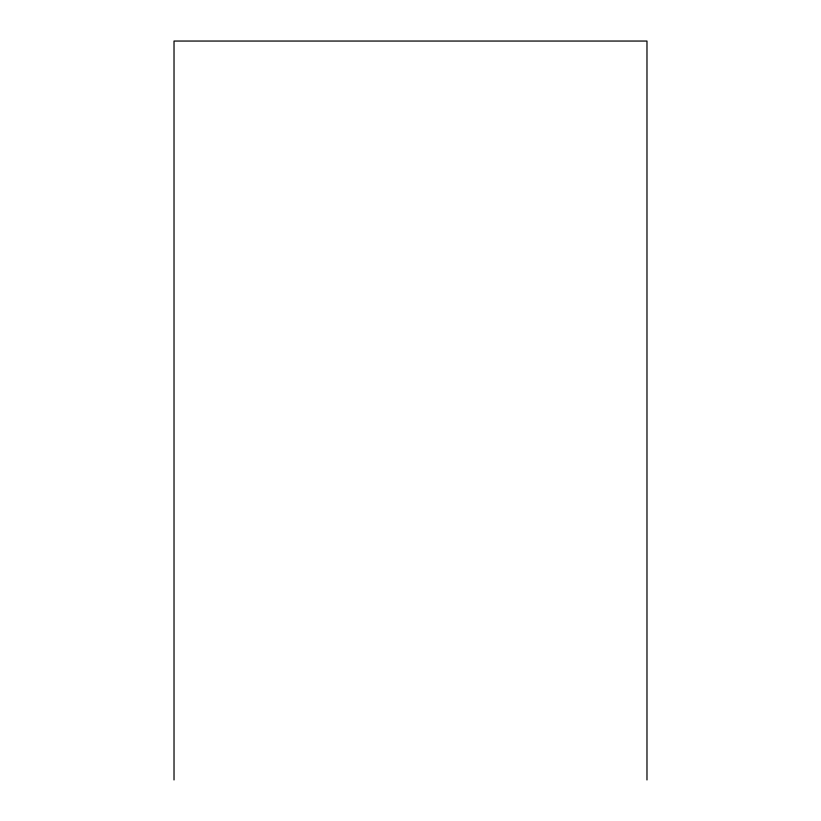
<?xml version="1.0" encoding="UTF-8"?>
<svg xmlns="http://www.w3.org/2000/svg" width="821" height="821" viewBox="0 0 821 821"><rect width="100%" height="100%" fill="white"/><g stroke="black" fill="none" stroke-linecap="round" stroke-linejoin="round"><path stroke-width="1.23" d="M646.979 779.95L646.979 41.05L174.021 41.05L174.021 779.95"/></g></svg>
